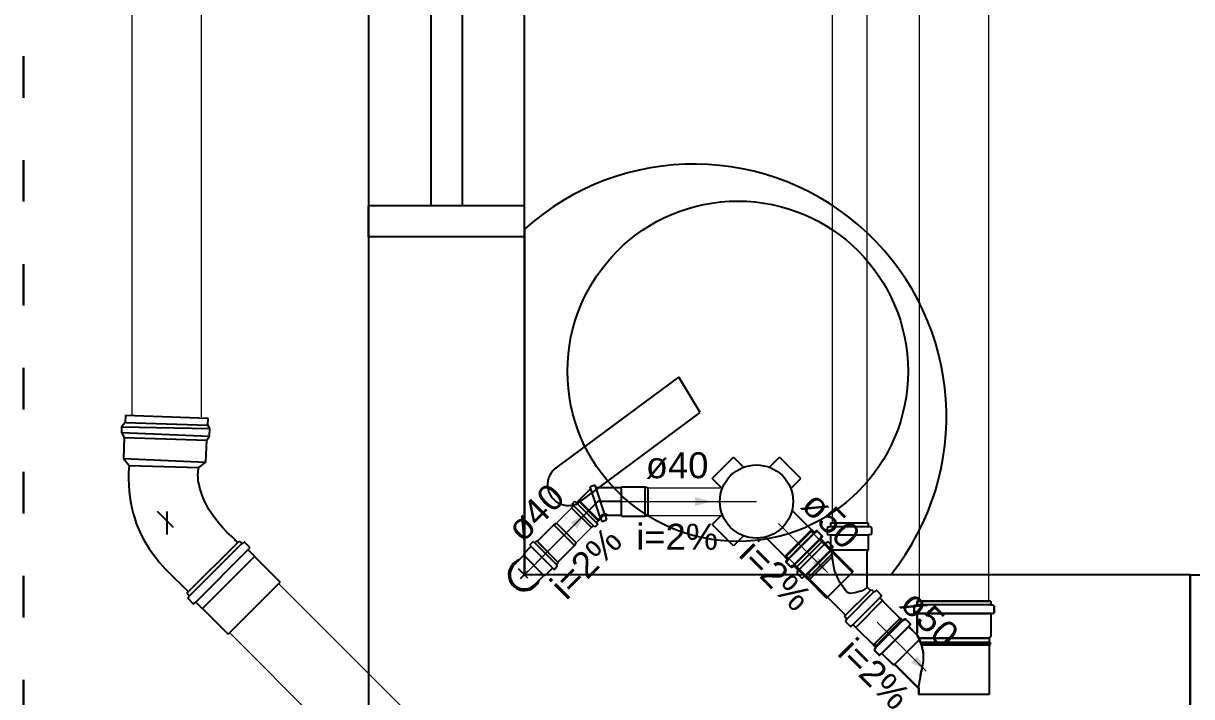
# Model space of a CAD drawing. Header units: millimetres. Extents: x -823 to -490, y -63 to 119.
# Drawn here: x -569.83 to -563.09, y 62.31 to 66.2 of the extents above; entities that cross this region are included whole.
import ezdxf

# ---------------------------------------------------------------- set-up
doc = ezdxf.new("R2010")
doc.units = ezdxf.units.MM
doc.header["$LTSCALE"] = 0.2
doc.header["$MEASUREMENT"] = 0
doc.linetypes.add('ACAD_ISO03W100', pattern=[3, 1.2, -1.8])
for name, color, linetype, lineweight in [('CV-Condutos', 1, 'Continuous', 5), ('DI-Detalhes', 1, 'Continuous', 30), ('Nível 1', 7, 'Continuous', 5), ('TQ-Condutos', 5, 'Continuous', 5), ('TQ-Sentido conduto', 9, 'Continuous', 5), ('TQ-Textos conduto', 7, 'Continuous', 5)]:
    doc.layers.add(name, color=color, linetype=linetype, lineweight=lineweight)
doc.layers.add('Simbolos', color=5, linetype='Continuous')
doc.layers.add('Simbolos_int', color=2, linetype='Continuous')
doc.styles.add('Arial', font='arial.ttf')

msp = doc.modelspace()

# ---------------------------------------------------------------- hatches: boundary and pattern name
at = {"layer": 'TQ-Sentido conduto', "linetype": 'Continuous'}
for points in [[(-565.8616, 63.4376), (-565.9582, 63.4635), (-565.9582, 63.4118)], [(-566.5896, 63.3677), (-566.6762, 63.3177), (-566.6396, 63.2811)], [(-565.1941, 63.0282), (-565.2441, 63.1148), (-565.2807, 63.0782)], [(-564.6249, 62.459), (-564.6749, 62.5456), (-564.7115, 62.509)]]:
    msp.add_hatch(color=256, dxfattribs=at).paths.add_polyline_path(points)

# ---------------------------------------------------------------- linework, layer by layer
at = {"linetype": 'Continuous'}
for p, q in [((-567.4825, 70.7849), (-567.4825, 65.1449)), ((-567.3025, 70.7849), (-567.3025, 65.1449)), ((-567.8424, 68.0549), (-567.8424, 62.1149)), ((-566.9424, 63.0149), (-566.9424, 68.0549)), ((-566.9425, 65.1449), (-567.8425, 65.1449)), ((-567.8425, 64.9649), (-567.8425, 65.1449)), ((-566.9425, 64.9649), (-566.9425, 65.1449)), ((-566.9423, 65.0091), (-566.9424, 63.0149)), ((-566.9425, 64.9649), (-567.8425, 64.9649)), ((-566.7697, 63.6239), (-566.0527, 64.1563)), ((-565.9283, 63.9511), (-566.0527, 64.1563)), ((-566.6453, 63.4186), (-565.9283, 63.9511)), ((-564.8297, 63.0149), (-566.9424, 63.0149)), ((-563.1024, 63.0149), (-566.9424, 63.0149)), ((-564.8297, 63.0149), (-566.9424, 63.0149)), ((-563.1024, 63.0149), (-564.8297, 63.0149)), ((-563.1024, 63.0149), (-563.1024, 62.1149)), ((-563.1024, 62.1149), (-563.1024, 63.0149))]:
    msp.add_line(p, q, dxfattribs=at)
msp.add_lwpolyline([(-563.1024, 62.115), (-563.1023, 63.015), (-562.9223, 63.015), (-562.9224, 62.115)], close=True, dxfattribs=at)
msp.add_circle((-565.7118, 64.1896), 0.9821, dxfattribs=at)
for centre, radius, start, end in [((-565.9652, 63.9282), 1.4572, 321.19061, 132.11352), ((-566.6895, 63.5346), 0.12, 121.2277, 311.96757)]:
    msp.add_arc(centre, radius, start, end, dxfattribs=at)
at = {"layer": 'CV-Condutos'}
for p, q in [((-565.1675, 73.4587), (-565.1675, 63.3142)), ((-564.9675, 73.4587), (-564.9675, 63.3142))]:
    msp.add_line(p, q, dxfattribs=at)
at = {"layer": 'DI-Detalhes', "color": 6, "linetype": 'ACAD_ISO03W100'}
msp.add_lwpolyline([(-569.8329, 75.637), (-546.7833, 75.637), (-546.7833, 53.7686), (-569.8329, 53.7686)], close=True, dxfattribs=at)
at = {"layer": 'Nível 1'}
for p, q in [((-566.9424, 63.0149), (-566.5197, 63.4376)), ((-566.5197, 63.4376), (-565.6036, 63.4376))]:
    msp.add_line(p, q, dxfattribs=at)
at = {"layer": 'Simbolos'}
for p, q in [((-569.2458, 63.8943), (-569.266, 63.8683)), ((-569.2445, 63.9353), (-569.2458, 63.8943)), ((-569.2445, 63.9353), (-568.767, 63.9193)), ((-568.7682, 63.8787), (-568.767, 63.9193)), ((-569.266, 63.8683), (-569.2672, 63.8359)), ((-569.2672, 63.8359), (-569.2509, 63.8081)), ((-568.7572, 63.8584), (-568.7682, 63.8787)), ((-568.7583, 63.8144), (-568.7572, 63.8584)), ((-569.2509, 63.8081), (-569.255, 63.6859)), ((-568.7803, 63.6639), (-568.7751, 63.7919)), ((-568.7751, 63.7919), (-568.7583, 63.8144)), ((-569.255, 63.6859), (-569.2232, 63.646)), ((-565.8598, 63.5706), (-565.7365, 63.6939)), ((-565.6806, 63.638), (-565.7365, 63.6939)), ((-565.5265, 63.638), (-565.4706, 63.6939)), ((-565.3473, 63.5706), (-565.4706, 63.6939)), ((-569.2232, 63.646), (-569.2255, 63.6066)), ((-568.8243, 63.6141), (-568.8231, 63.6222)), ((-568.8231, 63.6222), (-568.8214, 63.6344)), ((-568.8214, 63.6344), (-568.7803, 63.6639)), ((-569.2255, 63.6066), (-569.2261, 63.569)), ((-569.2261, 63.569), (-569.2249, 63.5319)), ((-568.8255, 63.591), (-568.8243, 63.606)), ((-568.8249, 63.5742), (-568.8255, 63.591)), ((-568.8237, 63.5557), (-568.8249, 63.5742)), ((-568.8243, 63.606), (-568.8243, 63.6141)), ((-568.8197, 63.5354), (-568.8237, 63.5557)), ((-565.804, 63.5147), (-565.8598, 63.5706)), ((-565.4032, 63.5147), (-565.3473, 63.5706)), ((-569.2249, 63.5319), (-569.2226, 63.4972)), ((-569.2226, 63.4972), (-569.2185, 63.463)), ((-568.815, 63.5146), (-568.8197, 63.5354)), ((-568.8081, 63.4914), (-568.815, 63.5146)), ((-568.8, 63.4682), (-568.8081, 63.4914)), ((-566.5593, 63.5122), (-566.6418, 63.4297)), ((-566.5341, 63.5328), (-566.5629, 63.5233)), ((-566.5055, 63.3482), (-566.5629, 63.5233)), ((-566.4766, 63.3576), (-566.5341, 63.5328)), ((-566.3821, 63.5176), (-566.5293, 63.5176)), ((-566.3821, 63.3528), (-566.3821, 63.5224)), ((-566.3821, 63.5224), (-566.2461, 63.5224)), ((-566.3821, 63.3576), (-566.3821, 63.5176)), ((-566.2461, 63.5224), (-566.2282, 63.5176)), ((-569.2185, 63.463), (-569.2133, 63.4301)), ((-569.2133, 63.4301), (-569.207, 63.3994)), ((-568.789, 63.4433), (-568.8, 63.4682)), ((-568.7768, 63.4185), (-568.789, 63.4433)), ((-568.7624, 63.3924), (-568.7768, 63.4185)), ((-566.6679, 63.4218), (-566.6509, 63.4388)), ((-566.5355, 63.2894), (-566.6679, 63.4218)), ((-566.6509, 63.4388), (-566.5185, 63.3064)), ((-566.5166, 63.3265), (-566.6308, 63.4407)), ((-566.5132, 63.3298), (-566.6274, 63.4441)), ((-569.207, 63.3994), (-569.1994, 63.3687)), ((-569.1994, 63.3687), (-569.1907, 63.3392)), ((-568.7456, 63.3664), (-568.7624, 63.3924)), ((-568.7271, 63.3397), (-568.7456, 63.3664)), ((-566.6588, 63.4128), (-566.6702, 63.4014)), ((-566.6702, 63.4014), (-566.5559, 63.2871)), ((-566.3821, 63.3576), (-566.4766, 63.3576)), ((-566.4766, 63.3576), (-566.4681, 63.3315)), ((-566.3821, 63.3528), (-566.2461, 63.3528)), ((-566.2461, 63.3528), (-566.2282, 63.3576)), ((-565.804, 63.3606), (-565.8598, 63.3047)), ((-565.3987, 63.3864), (-565.2865, 63.2742)), ((-569.1907, 63.3392), (-569.1815, 63.3114)), ((-569.1815, 63.3114), (-569.1705, 63.2842)), ((-569.1705, 63.2842), (-569.1595, 63.2581)), ((-568.7062, 63.3131), (-568.7271, 63.3397)), ((-568.683, 63.2865), (-568.7062, 63.3131)), ((-568.657, 63.2593), (-568.683, 63.2865)), ((-566.8694, 63.2078), (-566.7732, 63.304)), ((-566.7732, 63.304), (-566.7572, 63.3133)), ((-566.5445, 63.2985), (-566.5559, 63.2871)), ((-566.5185, 63.3064), (-566.5355, 63.2894)), ((-566.5132, 63.3298), (-566.5276, 63.3155)), ((-566.5055, 63.3482), (-566.4969, 63.322)), ((-566.4969, 63.322), (-566.4681, 63.3315)), ((-565.7365, 63.1814), (-565.8598, 63.3047)), ((-565.1953, 63.2859), (-565.1953, 63.2508)), ((-565.1923, 63.2897), (-565.1805, 63.2929)), ((-565.1775, 63.3142), (-564.9587, 63.3142)), ((-565.1775, 63.3142), (-565.1775, 63.2968)), ((-564.9587, 63.3142), (-564.9587, 63.2968)), ((-564.9439, 63.2897), (-564.9557, 63.2929)), ((-564.9409, 63.2859), (-564.9409, 63.2508)), ((-569.1595, 63.2581), (-569.1473, 63.2332)), ((-569.1473, 63.2332), (-569.134, 63.2095)), ((-568.6287, 63.2332), (-568.657, 63.2593)), ((-568.5962, 63.2008), (-568.6287, 63.2332)), ((-568.6003, 63.2049), (-568.6142, 63.2187)), ((-565.6806, 63.2372), (-565.7365, 63.1814)), ((-565.5523, 63.2328), (-565.4401, 63.1206)), ((-565.4368, 63.1161), (-565.2821, 63.2709)), ((-565.2851, 63.2739), (-565.2865, 63.2742)), ((-565.2724, 63.2612), (-565.2851, 63.2739)), ((-565.2821, 63.2709), (-565.2698, 63.2586)), ((-565.2589, 63.2677), (-565.267, 63.2609)), ((-565.2543, 63.2641), (-565.265, 63.2579)), ((-565.2287, 63.2427), (-565.2535, 63.2675)), ((-565.2495, 63.2634), (-565.2247, 63.2386)), ((-565.2281, 63.2379), (-565.2343, 63.2272)), ((-565.2213, 63.2101), (-565.2336, 63.2224)), ((-565.2244, 63.2332), (-565.2312, 63.2252)), ((-565.231, 63.2198), (-565.2178, 63.2065)), ((-565.1917, 63.2468), (-565.1812, 63.2459)), ((-565.1775, 63.2419), (-565.1775, 63.1748)), ((-564.9587, 63.2419), (-564.9587, 63.156)), ((-564.9446, 63.2468), (-564.9551, 63.2459)), ((-569.134, 63.2095), (-569.1207, 63.1869)), ((-569.1207, 63.1869), (-569.1068, 63.1649)), ((-569.1068, 63.1649), (-569.0773, 63.1238)), ((-568.889, 62.908), (-568.5878, 63.2092)), ((-568.5878, 63.2092), (-568.5753, 63.1967)), ((-568.56, 63.2021), (-568.5704, 63.196)), ((-568.5551, 63.2014), (-568.5284, 63.1747)), ((-568.5281, 63.1693), (-568.5348, 63.1613)), ((-568.5346, 63.156), (-568.5004, 63.1218)), ((-566.9066, 63.1754), (-566.9467, 63.1353)), ((-566.9094, 63.1844), (-566.9064, 63.1808)), ((-566.8957, 63.2033), (-566.9092, 63.1898)), ((-566.8908, 63.204), (-566.8854, 63.2008)), ((-566.8718, 63.2102), (-566.8806, 63.2015)), ((-566.8718, 63.2102), (-566.7471, 63.0855)), ((-566.7495, 63.0879), (-566.8694, 63.2078)), ((-566.7495, 63.0879), (-566.6533, 63.1841)), ((-566.6533, 63.1841), (-566.644, 63.2001)), ((-565.376, 63.0554), (-565.2213, 63.2101)), ((-565.376, 63.0554), (-565.2213, 63.2101)), ((-565.2213, 63.2101), (-565.209, 63.1978)), ((-565.2178, 63.2065), (-565.2178, 63.2054)), ((-565.2178, 63.2054), (-565.1844, 63.172)), ((-565.1935, 63.2033), (-565.2042, 63.1971)), ((-565.1887, 63.2026), (-565.1639, 63.1779)), ((-565.1637, 63.1725), (-565.1705, 63.1644)), ((-565.1702, 63.159), (-565.157, 63.1457)), ((-564.9587, 63.156), (-564.9667, 63.148)), ((-564.9667, 63.148), (-564.9667, 62.9467)), ((-569.0773, 63.1238), (-569.0477, 63.0862)), ((-569.0477, 63.0862), (-569.0165, 63.0514)), ((-568.5004, 63.1218), (-568.5004, 63.1204)), ((-568.5004, 63.1204), (-568.3523, 62.9723)), ((-567.0006, 63.0732), (-566.973, 63.1008)), ((-566.973, 63.1008), (-566.9467, 63.1271)), ((-566.9467, 63.1353), (-566.9467, 63.1271)), ((-566.7471, 63.0855), (-566.7558, 63.0767)), ((-565.4399, 63.1192), (-565.4401, 63.1206)), ((-565.4271, 63.1065), (-565.4399, 63.1192)), ((-565.4368, 63.1161), (-565.4245, 63.1038)), ((-565.4337, 63.093), (-565.4269, 63.1011)), ((-565.4086, 63.0628), (-565.4334, 63.0876)), ((-565.43, 63.0884), (-565.4239, 63.099)), ((-565.4294, 63.0835), (-565.4046, 63.0588)), ((-565.157, 63.1457), (-565.157, 63.1446)), ((-565.157, 63.1446), (-565.0465, 63.0342)), ((-569.0165, 63.0514), (-568.9864, 63.0202)), ((-568.9864, 63.0202), (-568.9563, 62.9912)), ((-566.7819, 63.0507), (-566.822, 63.0106)), ((-566.7729, 63.0479), (-566.7765, 63.0509)), ((-566.754, 63.0616), (-566.7675, 63.0481)), ((-566.7533, 63.0665), (-566.7565, 63.0719)), ((-565.4038, 63.0622), (-565.3932, 63.0683)), ((-565.3992, 63.0585), (-565.3911, 63.0653)), ((-565.376, 63.0554), (-565.3883, 63.0677)), ((-565.3857, 63.0651), (-565.3725, 63.0518)), ((-565.376, 63.0554), (-565.3637, 63.0431)), ((-565.3725, 63.0518), (-565.3713, 63.0518)), ((-565.3713, 63.0518), (-565.3238, 63.0043)), ((-565.3692, 63.0276), (-565.3631, 63.0382)), ((-565.3686, 63.0228), (-565.3438, 62.998)), ((-568.9563, 62.9912), (-568.9279, 62.9652)), ((-568.9279, 62.9652), (-568.8806, 62.9164)), ((-566.8841, 62.9567), (-566.8565, 62.9844)), ((-566.8565, 62.9843), (-566.8302, 63.0106)), ((-566.822, 63.0106), (-566.8302, 63.0106)), ((-565.3384, 62.9977), (-565.3303, 63.0045)), ((-565.3249, 63.0043), (-565.3117, 62.991)), ((-565.3238, 63.0043), (-565.3136, 63.0043)), ((-565.3136, 63.0043), (-565.3063, 62.997)), ((-565.3117, 62.991), (-565.3105, 62.991)), ((-565.3105, 62.991), (-565.2001, 62.8806)), ((-565.3063, 62.997), (-565.3102, 62.9923)), ((-565.3102, 62.9923), (-565.3019, 62.984)), ((-565.2972, 62.9879), (-565.3019, 62.984)), ((-565.2972, 62.9879), (-565.0903, 62.781)), ((-568.889, 62.908), (-568.8765, 62.8954)), ((-568.8819, 62.8801), (-568.8758, 62.8906)), ((-565.096, 62.7753), (-564.9413, 62.93)), ((-565.0903, 62.781), (-564.9469, 62.9244)), ((-564.965, 62.9424), (-564.9469, 62.9244)), ((-564.9413, 62.93), (-564.929, 62.9177)), ((-564.9135, 62.9232), (-564.9241, 62.9171)), ((-564.9086, 62.9226), (-564.8839, 62.8978)), ((-564.8836, 62.8924), (-564.8904, 62.8843)), ((-564.8901, 62.8789), (-564.8769, 62.8657)), ((-568.8812, 62.8753), (-568.8545, 62.8486)), ((-568.8491, 62.8483), (-568.8412, 62.855)), ((-568.8358, 62.8547), (-568.8016, 62.8206)), ((-568.8016, 62.8206), (-568.8002, 62.8206)), ((-568.8002, 62.8206), (-568.6522, 62.6725)), ((-564.8769, 62.8657), (-564.8769, 62.8646)), ((-564.8769, 62.8646), (-564.7665, 62.7541)), ((-564.6958, 62.8327), (-564.6958, 62.7948)), ((-564.6948, 62.8337), (-564.6948, 62.7958)), ((-564.6929, 62.8365), (-564.6812, 62.8397)), ((-564.6919, 62.8375), (-564.6802, 62.8407)), ((-564.2522, 62.8613), (-564.6782, 62.8613)), ((-564.6782, 62.8613), (-564.6782, 62.8435)), ((-564.2512, 62.8623), (-564.6772, 62.8623)), ((-564.6772, 62.8623), (-564.6772, 62.8445)), ((-564.2522, 62.8613), (-564.2522, 62.8435)), ((-564.2512, 62.8623), (-564.2512, 62.8445)), ((-564.2376, 62.8365), (-564.2493, 62.8397)), ((-564.2366, 62.8375), (-564.2483, 62.8407)), ((-564.2346, 62.8327), (-564.2346, 62.7948)), ((-564.2336, 62.8337), (-564.2336, 62.7958)), ((-565.096, 62.7753), (-565.0837, 62.763)), ((-565.0892, 62.7475), (-565.083, 62.7582)), ((-565.0885, 62.7427), (-565.0638, 62.7179)), ((-564.7754, 62.7641), (-564.9301, 62.6094)), ((-564.7744, 62.7651), (-564.9291, 62.6104)), ((-564.7754, 62.7641), (-564.7631, 62.7518)), ((-564.7744, 62.7651), (-564.7621, 62.7528)), ((-564.7476, 62.7573), (-564.7582, 62.7512)), ((-564.7466, 62.7583), (-564.7572, 62.7522)), ((-564.7428, 62.7567), (-564.718, 62.7319)), ((-564.7418, 62.7577), (-564.717, 62.7329)), ((-564.6922, 62.7909), (-564.6819, 62.7899)), ((-564.6912, 62.7919), (-564.6809, 62.7909)), ((-564.6782, 62.786), (-564.6782, 62.6767)), ((-564.6772, 62.787), (-564.6772, 62.6777)), ((-564.2522, 62.786), (-564.2522, 62.6587)), ((-564.2512, 62.787), (-564.2512, 62.6597)), ((-564.2383, 62.7909), (-564.2486, 62.7899)), ((-564.2373, 62.7919), (-564.2476, 62.7909)), ((-565.0584, 62.7177), (-565.0503, 62.7245)), ((-565.0449, 62.7242), (-565.0316, 62.711)), ((-565.0316, 62.711), (-565.0305, 62.711)), ((-565.0305, 62.711), (-564.92, 62.6005)), ((-564.7178, 62.7265), (-564.7245, 62.7185)), ((-564.7243, 62.7131), (-564.6851, 62.6738)), ((-564.7168, 62.7275), (-564.7235, 62.7195)), ((-564.7233, 62.7141), (-564.6841, 62.6748)), ((-564.9301, 62.6094), (-564.9178, 62.5971)), ((-564.9291, 62.6104), (-564.9168, 62.5981)), ((-564.2522, 62.6587), (-564.262, 62.6489)), ((-564.262, 62.6489), (-564.262, 62.6241)), ((-564.262, 62.6241), (-564.256, 62.6235)), ((-564.262, 62.6113), (-564.256, 62.6118)), ((-564.262, 62.6113), (-564.262, 62.3233)), ((-564.2512, 62.6597), (-564.261, 62.6499)), ((-564.261, 62.6499), (-564.261, 62.6251)), ((-564.261, 62.6251), (-564.255, 62.6245)), ((-564.261, 62.6123), (-564.255, 62.6128)), ((-564.261, 62.6123), (-564.261, 62.3243)), ((-564.256, 62.6235), (-564.256, 62.6118)), ((-564.255, 62.6245), (-564.255, 62.6128)), ((-564.9233, 62.5817), (-564.9172, 62.5923)), ((-564.9226, 62.5768), (-564.8979, 62.552)), ((-564.9223, 62.5827), (-564.9162, 62.5933)), ((-564.9216, 62.5778), (-564.8969, 62.553)), ((-564.8925, 62.5518), (-564.8844, 62.5586)), ((-564.8915, 62.5528), (-564.8834, 62.5596)), ((-564.879, 62.5583), (-564.8182, 62.4976)), ((-564.878, 62.5593), (-564.8172, 62.4986)), ((-564.8182, 62.4976), (-564.8069, 62.4976)), ((-564.8172, 62.4986), (-564.8059, 62.4986)), ((-564.8069, 62.4976), (-564.6684, 62.3591)), ((-564.8059, 62.4986), (-564.6674, 62.3601)), ((-564.6684, 62.3591), (-564.6684, 62.3233)), ((-564.6674, 62.3601), (-564.6674, 62.3243)), ((-564.262, 62.3233), (-564.6684, 62.3233)), ((-564.261, 62.3243), (-564.6674, 62.3243))]:
    msp.add_line(p, q, dxfattribs=at)
for points in [[(-565.6806, 63.638), (-565.6801, 63.6375), (-565.6795, 63.6371), (-565.6788, 63.6368), (-565.6781, 63.6365), (-565.6774, 63.6363), (-565.6766, 63.6363), (-565.6759, 63.6363), (-565.6751, 63.6364), (-565.6744, 63.6366)], [(-565.5327, 63.6366), (-565.532, 63.6364), (-565.5313, 63.6363), (-565.5305, 63.6363), (-565.5298, 63.6363), (-565.5291, 63.6365), (-565.5283, 63.6368), (-565.5277, 63.6371), (-565.5271, 63.6375), (-565.5265, 63.638)], [(-565.8026, 63.5085), (-565.8023, 63.5092), (-565.8022, 63.5099), (-565.8022, 63.5107), (-565.8023, 63.5114), (-565.8024, 63.5121), (-565.8027, 63.5129), (-565.803, 63.5135), (-565.8035, 63.5141), (-565.804, 63.5147)], [(-565.4032, 63.5147), (-565.4037, 63.5141), (-565.4041, 63.5135), (-565.4044, 63.5129), (-565.4047, 63.5121), (-565.4049, 63.5114), (-565.4049, 63.5107), (-565.4049, 63.5099), (-565.4048, 63.5092), (-565.4046, 63.5085)], [(-565.804, 63.3606), (-565.8035, 63.3611), (-565.803, 63.3617), (-565.8027, 63.3624), (-565.8024, 63.3631), (-565.8023, 63.3639), (-565.8022, 63.3646), (-565.8022, 63.3654), (-565.8023, 63.3661), (-565.8026, 63.3668)], [(-565.1924, 63.2897), (-565.1929, 63.2896), (-565.1934, 63.2893), (-565.1939, 63.2889), (-565.1943, 63.2885), (-565.1947, 63.2881), (-565.1949, 63.2876), (-565.1951, 63.287), (-565.1953, 63.2865), (-565.1953, 63.2859)], [(-565.1805, 63.2929), (-565.1799, 63.2931), (-565.1794, 63.2934), (-565.1789, 63.2937), (-565.1785, 63.2941), (-565.1782, 63.2946), (-565.1779, 63.2951), (-565.1777, 63.2956), (-565.1775, 63.2962), (-565.1775, 63.2968)], [(-564.9587, 63.2968), (-564.9587, 63.2962), (-564.9586, 63.2956), (-564.9583, 63.2951), (-564.9581, 63.2946), (-564.9577, 63.2941), (-564.9573, 63.2937), (-564.9568, 63.2934), (-564.9563, 63.2931), (-564.9558, 63.2929)], [(-564.9409, 63.2859), (-564.9409, 63.2865), (-564.9411, 63.287), (-564.9413, 63.2876), (-564.9416, 63.2881), (-564.9419, 63.2885), (-564.9423, 63.2889), (-564.9428, 63.2893), (-564.9433, 63.2896), (-564.9439, 63.2897)], [(-565.6744, 63.2387), (-565.6751, 63.2389), (-565.6759, 63.239), (-565.6766, 63.239), (-565.6774, 63.2389), (-565.6781, 63.2388), (-565.6788, 63.2385), (-565.6795, 63.2382), (-565.6801, 63.2377), (-565.6806, 63.2372)], [(-565.2724, 63.2612), (-565.2719, 63.2608), (-565.2713, 63.2604), (-565.2707, 63.2602), (-565.2701, 63.2601), (-565.2694, 63.26), (-565.2688, 63.2601), (-565.2681, 63.2603), (-565.2676, 63.2606), (-565.267, 63.261)], [(-565.2698, 63.2586), (-565.2693, 63.2582), (-565.2688, 63.2579), (-565.2683, 63.2576), (-565.2678, 63.2575), (-565.2672, 63.2574), (-565.2666, 63.2574), (-565.266, 63.2575), (-565.2655, 63.2577), (-565.2649, 63.2579)], [(-565.2535, 63.2675), (-565.254, 63.2679), (-565.2546, 63.2682), (-565.2552, 63.2685), (-565.2558, 63.2686), (-565.2565, 63.2686), (-565.2572, 63.2686), (-565.2578, 63.2684), (-565.2584, 63.2681), (-565.2589, 63.2677)], [(-565.2495, 63.2634), (-565.2499, 63.2638), (-565.2504, 63.2641), (-565.2509, 63.2644), (-565.2515, 63.2645), (-565.2521, 63.2646), (-565.2526, 63.2646), (-565.2532, 63.2645), (-565.2538, 63.2643), (-565.2543, 63.2641)], [(-565.2342, 63.2272), (-565.2345, 63.2267), (-565.2347, 63.2261), (-565.2348, 63.2256), (-565.2348, 63.225), (-565.2347, 63.2244), (-565.2345, 63.2239), (-565.2343, 63.2233), (-565.234, 63.2228), (-565.2336, 63.2224)], [(-565.2312, 63.2252), (-565.2316, 63.2246), (-565.2319, 63.224), (-565.2321, 63.2234), (-565.2322, 63.2228), (-565.2321, 63.2221), (-565.232, 63.2215), (-565.2318, 63.2208), (-565.2314, 63.2203), (-565.231, 63.2198)], [(-565.2281, 63.2379), (-565.2279, 63.2384), (-565.2277, 63.2389), (-565.2276, 63.2395), (-565.2276, 63.2401), (-565.2277, 63.2407), (-565.2278, 63.2412), (-565.2281, 63.2418), (-565.2284, 63.2423), (-565.2287, 63.2427)], [(-565.2245, 63.2332), (-565.2241, 63.2338), (-565.2238, 63.2344), (-565.2236, 63.235), (-565.2235, 63.2357), (-565.2236, 63.2363), (-565.2237, 63.237), (-565.2239, 63.2376), (-565.2243, 63.2381), (-565.2247, 63.2386)], [(-565.1953, 63.2508), (-565.1953, 63.2501), (-565.1951, 63.2495), (-565.1948, 63.2489), (-565.1945, 63.2484), (-565.194, 63.2479), (-565.1935, 63.2475), (-565.1929, 63.2471), (-565.1923, 63.2469), (-565.1917, 63.2468)], [(-565.1775, 63.2419), (-565.1776, 63.2426), (-565.1777, 63.2432), (-565.178, 63.2438), (-565.1784, 63.2444), (-565.1788, 63.2449), (-565.1793, 63.2453), (-565.1799, 63.2456), (-565.1805, 63.2458), (-565.1812, 63.2459)], [(-564.9551, 63.2459), (-564.9557, 63.2458), (-564.9563, 63.2456), (-564.9569, 63.2452), (-564.9574, 63.2448), (-564.9579, 63.2443), (-564.9582, 63.2438), (-564.9585, 63.2432), (-564.9587, 63.2426), (-564.9587, 63.2419)], [(-564.9446, 63.2468), (-564.9439, 63.2469), (-564.9433, 63.2471), (-564.9427, 63.2475), (-564.9422, 63.2479), (-564.9417, 63.2484), (-564.9414, 63.2489), (-564.9411, 63.2495), (-564.941, 63.2501), (-564.9409, 63.2508)], [(-568.5753, 63.1967), (-568.5748, 63.1963), (-568.5743, 63.196), (-568.5738, 63.1957), (-568.5732, 63.1956), (-568.5727, 63.1955), (-568.5721, 63.1955), (-568.5715, 63.1956), (-568.571, 63.1958), (-568.5704, 63.196)], [(-568.5551, 63.2014), (-568.5556, 63.2018), (-568.556, 63.2021), (-568.5566, 63.2023), (-568.5571, 63.2025), (-568.5577, 63.2026), (-568.5583, 63.2026), (-568.5589, 63.2025), (-568.5594, 63.2023), (-568.5599, 63.202)], [(-568.5348, 63.1614), (-568.5352, 63.1608), (-568.5355, 63.1602), (-568.5356, 63.1596), (-568.5357, 63.1589), (-568.5357, 63.1583), (-568.5356, 63.1576), (-568.5353, 63.157), (-568.535, 63.1565), (-568.5346, 63.156)], [(-568.5282, 63.1693), (-568.5278, 63.1698), (-568.5275, 63.1704), (-568.5273, 63.171), (-568.5272, 63.1717), (-568.5273, 63.1724), (-568.5274, 63.173), (-568.5276, 63.1736), (-568.528, 63.1742), (-568.5284, 63.1747)], [(-566.9092, 63.1898), (-566.9096, 63.1893), (-566.9099, 63.1888), (-566.9102, 63.1881), (-566.9103, 63.1875), (-566.9103, 63.1868), (-566.9103, 63.1862), (-566.9101, 63.1856), (-566.9098, 63.185), (-566.9094, 63.1844)], [(-566.9066, 63.1754), (-566.9062, 63.1759), (-566.9058, 63.1765), (-566.9056, 63.1771), (-566.9055, 63.1777), (-566.9054, 63.1784), (-566.9055, 63.1791), (-566.9057, 63.1797), (-566.906, 63.1803), (-566.9064, 63.1808)], [(-566.8908, 63.204), (-566.8914, 63.2042), (-566.8919, 63.2044), (-566.8925, 63.2045), (-566.8931, 63.2045), (-566.8936, 63.2044), (-566.8942, 63.2043), (-566.8947, 63.204), (-566.8952, 63.2037), (-566.8957, 63.2033)], [(-566.8854, 63.2008), (-566.8849, 63.2006), (-566.8843, 63.2004), (-566.8837, 63.2003), (-566.8832, 63.2003), (-566.8826, 63.2004), (-566.882, 63.2005), (-566.8815, 63.2008), (-566.881, 63.2011), (-566.8806, 63.2015)], [(-565.209, 63.1978), (-565.2086, 63.1974), (-565.2081, 63.1971), (-565.2075, 63.1969), (-565.207, 63.1967), (-565.2064, 63.1966), (-565.2058, 63.1966), (-565.2053, 63.1967), (-565.2047, 63.1969), (-565.2042, 63.1971)], [(-565.1887, 63.2026), (-565.1891, 63.203), (-565.1896, 63.2033), (-565.1902, 63.2036), (-565.1907, 63.2037), (-565.1913, 63.2038), (-565.1919, 63.2038), (-565.1924, 63.2037), (-565.193, 63.2035), (-565.1935, 63.2033)], [(-565.1844, 63.172), (-565.184, 63.1717), (-565.1835, 63.1714), (-565.1831, 63.1711), (-565.1826, 63.171), (-565.1821, 63.1709), (-565.1815, 63.1708), (-565.181, 63.1709), (-565.1805, 63.171), (-565.18, 63.1711), (-565.1795, 63.1714), (-565.1791, 63.1717), (-565.1787, 63.172), (-565.1784, 63.1724), (-565.1781, 63.1728), (-565.1778, 63.1733), (-565.1777, 63.1738), (-565.1776, 63.1743), (-565.1775, 63.1748)], [(-565.1704, 63.1644), (-565.1708, 63.1638), (-565.1711, 63.1632), (-565.1713, 63.1626), (-565.1714, 63.162), (-565.1713, 63.1613), (-565.1712, 63.1607), (-565.171, 63.16), (-565.1706, 63.1595), (-565.1702, 63.159)], [(-565.1637, 63.1725), (-565.1633, 63.173), (-565.163, 63.1736), (-565.1628, 63.1742), (-565.1628, 63.1749), (-565.1628, 63.1755), (-565.1629, 63.1762), (-565.1632, 63.1768), (-565.1635, 63.1774), (-565.1639, 63.1779)], [(-565.4336, 63.093), (-565.434, 63.0925), (-565.4343, 63.0919), (-565.4345, 63.0912), (-565.4346, 63.0906), (-565.4346, 63.0899), (-565.4344, 63.0893), (-565.4342, 63.0887), (-565.4338, 63.0881), (-565.4334, 63.0876)], [(-565.43, 63.0884), (-565.4302, 63.0878), (-565.4304, 63.0873), (-565.4305, 63.0867), (-565.4305, 63.0861), (-565.4304, 63.0856), (-565.4303, 63.085), (-565.43, 63.0845), (-565.4297, 63.084), (-565.4294, 63.0835)], [(-565.4269, 63.1011), (-565.4265, 63.1016), (-565.4262, 63.1022), (-565.426, 63.1028), (-565.426, 63.1035), (-565.426, 63.1042), (-565.4261, 63.1048), (-565.4264, 63.1054), (-565.4267, 63.106), (-565.4271, 63.1065)], [(-565.4239, 63.099), (-565.4236, 63.0995), (-565.4234, 63.1001), (-565.4233, 63.1007), (-565.4233, 63.1012), (-565.4234, 63.1018), (-565.4236, 63.1024), (-565.4238, 63.1029), (-565.4241, 63.1034), (-565.4245, 63.1038)], [(-567.0006, 63.0732), (-567.0098, 63.0622), (-567.017, 63.0497), (-567.0219, 63.0363), (-567.0244, 63.0221), (-567.0244, 63.0078), (-567.0219, 62.9936), (-567.017, 62.9801), (-567.0098, 62.9677), (-567.0006, 62.9567), (-566.9896, 62.9475), (-566.9772, 62.9403), (-566.9637, 62.9354), (-566.9495, 62.9329), (-566.9352, 62.9329), (-566.921, 62.9354), (-566.9076, 62.9403), (-566.8951, 62.9475), (-566.8841, 62.9567)], [(-566.7765, 63.0509), (-566.777, 63.0513), (-566.7776, 63.0516), (-566.7782, 63.0518), (-566.7789, 63.0519), (-566.7795, 63.0518), (-566.7802, 63.0517), (-566.7808, 63.0515), (-566.7814, 63.0511), (-566.7819, 63.0507)], [(-566.7729, 63.0479), (-566.7723, 63.0475), (-566.7717, 63.0472), (-566.7711, 63.047), (-566.7705, 63.0469), (-566.7698, 63.047), (-566.7692, 63.0471), (-566.7685, 63.0474), (-566.768, 63.0477), (-566.7675, 63.0481)], [(-566.7558, 63.0767), (-566.7562, 63.0763), (-566.7565, 63.0758), (-566.7568, 63.0753), (-566.7569, 63.0747), (-566.757, 63.0741), (-566.757, 63.0736), (-566.7569, 63.073), (-566.7567, 63.0724), (-566.7565, 63.0719)], [(-566.754, 63.0616), (-566.7536, 63.0621), (-566.7533, 63.0626), (-566.753, 63.0631), (-566.7529, 63.0637), (-566.7528, 63.0642), (-566.7528, 63.0648), (-566.7529, 63.0654), (-566.7531, 63.0659), (-566.7533, 63.0665)], [(-565.4086, 63.0628), (-565.4082, 63.0624), (-565.4077, 63.0621), (-565.4072, 63.0619), (-565.4066, 63.0617), (-565.406, 63.0616), (-565.4055, 63.0617), (-565.4049, 63.0617), (-565.4043, 63.0619), (-565.4038, 63.0622)], [(-565.4046, 63.0588), (-565.4041, 63.0583), (-565.4035, 63.058), (-565.4029, 63.0578), (-565.4023, 63.0576), (-565.4016, 63.0576), (-565.4009, 63.0577), (-565.4003, 63.0579), (-565.3997, 63.0581), (-565.3992, 63.0585)], [(-565.3883, 63.0677), (-565.3888, 63.0681), (-565.3893, 63.0684), (-565.3898, 63.0686), (-565.3903, 63.0688), (-565.3909, 63.0688), (-565.3915, 63.0688), (-565.3921, 63.0687), (-565.3926, 63.0686), (-565.3932, 63.0683)], [(-565.3857, 63.0651), (-565.3862, 63.0655), (-565.3868, 63.0658), (-565.3874, 63.0661), (-565.388, 63.0662), (-565.3887, 63.0662), (-565.3894, 63.0662), (-565.39, 63.066), (-565.3906, 63.0657), (-565.3911, 63.0653)], [(-565.3692, 63.0276), (-565.3695, 63.0271), (-565.3696, 63.0265), (-565.3697, 63.0259), (-565.3697, 63.0254), (-565.3697, 63.0248), (-565.3695, 63.0242), (-565.3693, 63.0237), (-565.369, 63.0232), (-565.3686, 63.0228)], [(-565.3631, 63.0382), (-565.3628, 63.0388), (-565.3627, 63.0393), (-565.3626, 63.0399), (-565.3626, 63.0405), (-565.3626, 63.041), (-565.3628, 63.0416), (-565.363, 63.0421), (-565.3633, 63.0426), (-565.3637, 63.0431)], [(-565.3438, 62.998), (-565.3433, 62.9976), (-565.3427, 62.9972), (-565.3421, 62.997), (-565.3415, 62.9968), (-565.3408, 62.9968), (-565.3402, 62.9969), (-565.3395, 62.9971), (-565.3389, 62.9974), (-565.3384, 62.9977)], [(-565.3249, 63.0043), (-565.3254, 63.0047), (-565.326, 63.005), (-565.3266, 63.0053), (-565.3272, 63.0054), (-565.3279, 63.0054), (-565.3286, 63.0054), (-565.3292, 63.0052), (-565.3298, 63.0049), (-565.3303, 63.0045)], [(-564.9667, 62.9467), (-564.9667, 62.9461), (-564.9666, 62.9456), (-564.9665, 62.9451), (-564.9664, 62.9446), (-564.9662, 62.9441), (-564.9659, 62.9437), (-564.9656, 62.9432), (-564.9653, 62.9428), (-564.965, 62.9424)], [(-568.8819, 62.8801), (-568.8821, 62.8796), (-568.8823, 62.879), (-568.8824, 62.8785), (-568.8824, 62.8779), (-568.8823, 62.8773), (-568.8822, 62.8768), (-568.8819, 62.8762), (-568.8816, 62.8757), (-568.8812, 62.8753)], [(-568.8758, 62.8906), (-568.8756, 62.8911), (-568.8754, 62.8917), (-568.8753, 62.8923), (-568.8753, 62.8928), (-568.8754, 62.8934), (-568.8756, 62.894), (-568.8758, 62.8945), (-568.8761, 62.895), (-568.8765, 62.8954)], [(-564.929, 62.9177), (-564.9285, 62.9174), (-564.928, 62.917), (-564.9275, 62.9168), (-564.9269, 62.9166), (-564.9264, 62.9166), (-564.9258, 62.9166), (-564.9252, 62.9167), (-564.9246, 62.9168), (-564.9241, 62.9171)], [(-564.9086, 62.9226), (-564.9091, 62.923), (-564.9096, 62.9233), (-564.9101, 62.9235), (-564.9107, 62.9237), (-564.9112, 62.9238), (-564.9118, 62.9238), (-564.9124, 62.9237), (-564.9129, 62.9235), (-564.9135, 62.9232)], [(-564.8904, 62.8843), (-564.8908, 62.8838), (-564.891, 62.8832), (-564.8912, 62.8826), (-564.8913, 62.8819), (-564.8913, 62.8813), (-564.8911, 62.8806), (-564.8909, 62.88), (-564.8906, 62.8794), (-564.8901, 62.8789)], [(-564.8836, 62.8924), (-564.8833, 62.893), (-564.883, 62.8935), (-564.8828, 62.8942), (-564.8827, 62.8948), (-564.8827, 62.8955), (-564.8829, 62.8961), (-564.8831, 62.8968), (-564.8834, 62.8973), (-564.8839, 62.8978)], [(-568.8545, 62.8486), (-568.854, 62.8481), (-568.8534, 62.8478), (-568.8528, 62.8476), (-568.8522, 62.8474), (-568.8515, 62.8474), (-568.8509, 62.8475), (-568.8502, 62.8477), (-568.8496, 62.8479), (-568.8491, 62.8483)], [(-568.8358, 62.8547), (-568.8363, 62.8552), (-568.8369, 62.8555), (-568.8375, 62.8557), (-568.8381, 62.8559), (-568.8388, 62.8559), (-568.8394, 62.8558), (-568.8401, 62.8556), (-568.8406, 62.8553), (-568.8412, 62.855)], [(-564.6929, 62.8365), (-564.6934, 62.8363), (-564.6939, 62.8361), (-564.6944, 62.8357), (-564.6948, 62.8353), (-564.6952, 62.8349), (-564.6955, 62.8344), (-564.6957, 62.8338), (-564.6958, 62.8332), (-564.6958, 62.8327)], [(-564.6919, 62.8375), (-564.6924, 62.8373), (-564.6929, 62.8371), (-564.6934, 62.8367), (-564.6938, 62.8363), (-564.6942, 62.8359), (-564.6945, 62.8354), (-564.6947, 62.8348), (-564.6948, 62.8342), (-564.6948, 62.8337)], [(-564.6812, 62.8396), (-564.6807, 62.8398), (-564.6801, 62.8401), (-564.6797, 62.8404), (-564.6793, 62.8408), (-564.6789, 62.8413), (-564.6786, 62.8418), (-564.6784, 62.8424), (-564.6783, 62.8429), (-564.6782, 62.8435)], [(-564.6802, 62.8406), (-564.6797, 62.8408), (-564.6791, 62.8411), (-564.6787, 62.8414), (-564.6783, 62.8418), (-564.6779, 62.8423), (-564.6776, 62.8428), (-564.6774, 62.8434), (-564.6773, 62.8439), (-564.6772, 62.8445)], [(-564.2522, 62.8435), (-564.2522, 62.8429), (-564.2521, 62.8424), (-564.2519, 62.8418), (-564.2516, 62.8413), (-564.2512, 62.8408), (-564.2508, 62.8404), (-564.2503, 62.8401), (-564.2498, 62.8398), (-564.2493, 62.8396)], [(-564.2512, 62.8445), (-564.2512, 62.8439), (-564.2511, 62.8434), (-564.2509, 62.8428), (-564.2506, 62.8423), (-564.2502, 62.8418), (-564.2498, 62.8414), (-564.2493, 62.8411), (-564.2488, 62.8408), (-564.2483, 62.8406)], [(-564.2346, 62.8327), (-564.2347, 62.8332), (-564.2348, 62.8338), (-564.235, 62.8344), (-564.2353, 62.8349), (-564.2357, 62.8353), (-564.2361, 62.8357), (-564.2365, 62.8361), (-564.2371, 62.8363), (-564.2376, 62.8365)], [(-564.2336, 62.8337), (-564.2337, 62.8342), (-564.2338, 62.8348), (-564.234, 62.8354), (-564.2343, 62.8359), (-564.2347, 62.8363), (-564.2351, 62.8367), (-564.2355, 62.8371), (-564.2361, 62.8373), (-564.2366, 62.8375)], [(-565.0892, 62.7475), (-565.0894, 62.747), (-565.0896, 62.7465), (-565.0897, 62.7459), (-565.0897, 62.7453), (-565.0896, 62.7447), (-565.0895, 62.7442), (-565.0892, 62.7436), (-565.0889, 62.7431), (-565.0885, 62.7427)], [(-565.083, 62.7582), (-565.0828, 62.7587), (-565.0826, 62.7593), (-565.0825, 62.7598), (-565.0825, 62.7604), (-565.0826, 62.761), (-565.0827, 62.7616), (-565.083, 62.7621), (-565.0833, 62.7626), (-565.0837, 62.763)], [(-564.7631, 62.7518), (-564.7626, 62.7515), (-564.7621, 62.7511), (-564.7616, 62.7509), (-564.7611, 62.7508), (-564.7605, 62.7507), (-564.7599, 62.7507), (-564.7593, 62.7508), (-564.7588, 62.751), (-564.7582, 62.7512)], [(-564.7621, 62.7528), (-564.7616, 62.7525), (-564.7611, 62.7521), (-564.7606, 62.7519), (-564.7601, 62.7518), (-564.7595, 62.7517), (-564.7589, 62.7517), (-564.7583, 62.7518), (-564.7578, 62.752), (-564.7572, 62.7522)], [(-564.7428, 62.7567), (-564.7432, 62.7571), (-564.7437, 62.7574), (-564.7442, 62.7577), (-564.7448, 62.7578), (-564.7454, 62.7579), (-564.746, 62.7579), (-564.7465, 62.7578), (-564.7471, 62.7576), (-564.7476, 62.7574)], [(-564.7418, 62.7577), (-564.7422, 62.7581), (-564.7427, 62.7584), (-564.7432, 62.7587), (-564.7438, 62.7588), (-564.7444, 62.7589), (-564.745, 62.7589), (-564.7455, 62.7588), (-564.7461, 62.7586), (-564.7466, 62.7584)], [(-564.6958, 62.7948), (-564.6958, 62.7942), (-564.6956, 62.7935), (-564.6954, 62.7929), (-564.695, 62.7924), (-564.6946, 62.7919), (-564.694, 62.7915), (-564.6935, 62.7912), (-564.6928, 62.791), (-564.6922, 62.7908)], [(-564.6948, 62.7958), (-564.6948, 62.7952), (-564.6946, 62.7945), (-564.6944, 62.7939), (-564.694, 62.7934), (-564.6936, 62.7929), (-564.693, 62.7925), (-564.6925, 62.7922), (-564.6918, 62.792), (-564.6912, 62.7918)], [(-564.6782, 62.786), (-564.6783, 62.7866), (-564.6785, 62.7873), (-564.6787, 62.7879), (-564.6791, 62.7884), (-564.6795, 62.7889), (-564.68, 62.7893), (-564.6806, 62.7896), (-564.6812, 62.7899), (-564.6819, 62.79)], [(-564.6772, 62.787), (-564.6773, 62.7876), (-564.6775, 62.7883), (-564.6777, 62.7889), (-564.6781, 62.7894), (-564.6785, 62.7899), (-564.679, 62.7903), (-564.6796, 62.7906), (-564.6802, 62.7909), (-564.6809, 62.791)], [(-564.2486, 62.79), (-564.2492, 62.7899), (-564.2499, 62.7896), (-564.2504, 62.7893), (-564.251, 62.7889), (-564.2514, 62.7884), (-564.2518, 62.7879), (-564.252, 62.7873), (-564.2522, 62.7866), (-564.2522, 62.786)], [(-564.2476, 62.791), (-564.2482, 62.7909), (-564.2489, 62.7906), (-564.2494, 62.7903), (-564.25, 62.7899), (-564.2504, 62.7894), (-564.2508, 62.7889), (-564.251, 62.7883), (-564.2512, 62.7876), (-564.2512, 62.787)], [(-564.2383, 62.7908), (-564.2376, 62.791), (-564.237, 62.7912), (-564.2364, 62.7915), (-564.2359, 62.7919), (-564.2355, 62.7924), (-564.2351, 62.7929), (-564.2349, 62.7935), (-564.2347, 62.7942), (-564.2346, 62.7948)], [(-564.2373, 62.7918), (-564.2366, 62.792), (-564.236, 62.7922), (-564.2354, 62.7925), (-564.2349, 62.7929), (-564.2345, 62.7934), (-564.2341, 62.7939), (-564.2339, 62.7945), (-564.2337, 62.7952), (-564.2336, 62.7958)], [(-565.0638, 62.7179), (-565.0633, 62.7175), (-565.0627, 62.7172), (-565.0621, 62.7169), (-565.0614, 62.7168), (-565.0608, 62.7168), (-565.0601, 62.7168), (-565.0595, 62.717), (-565.0589, 62.7173), (-565.0584, 62.7177)], [(-565.0449, 62.7242), (-565.0454, 62.7246), (-565.0459, 62.725), (-565.0465, 62.7252), (-565.0472, 62.7253), (-565.0478, 62.7254), (-565.0485, 62.7253), (-565.0491, 62.7251), (-565.0497, 62.7248), (-565.0503, 62.7244)], [(-564.7245, 62.7184), (-564.7249, 62.7179), (-564.7252, 62.7173), (-564.7254, 62.7167), (-564.7254, 62.716), (-564.7254, 62.7154), (-564.7253, 62.7147), (-564.725, 62.7141), (-564.7247, 62.7135), (-564.7243, 62.713)], [(-564.7235, 62.7194), (-564.7239, 62.7189), (-564.7242, 62.7183), (-564.7244, 62.7177), (-564.7244, 62.717), (-564.7244, 62.7164), (-564.7243, 62.7157), (-564.724, 62.7151), (-564.7237, 62.7145), (-564.7233, 62.714)], [(-564.7177, 62.7265), (-564.7174, 62.7271), (-564.7171, 62.7277), (-564.7169, 62.7283), (-564.7168, 62.729), (-564.7168, 62.7296), (-564.717, 62.7303), (-564.7172, 62.7309), (-564.7175, 62.7314), (-564.718, 62.7319)], [(-564.7167, 62.7275), (-564.7164, 62.7281), (-564.7161, 62.7287), (-564.7159, 62.7293), (-564.7158, 62.73), (-564.7158, 62.7306), (-564.716, 62.7313), (-564.7162, 62.7319), (-564.7165, 62.7324), (-564.717, 62.7329)], [(-564.6851, 62.6738), (-564.6847, 62.6735), (-564.6842, 62.6732), (-564.6838, 62.673), (-564.6833, 62.6728), (-564.6828, 62.6727), (-564.6822, 62.6727), (-564.6817, 62.6727), (-564.6812, 62.6728), (-564.6807, 62.673), (-564.6802, 62.6732), (-564.6798, 62.6735), (-564.6794, 62.6738), (-564.6791, 62.6742), (-564.6788, 62.6747), (-564.6785, 62.6751), (-564.6784, 62.6756), (-564.6783, 62.6761), (-564.6782, 62.6767)], [(-564.6841, 62.6748), (-564.6837, 62.6745), (-564.6832, 62.6742), (-564.6828, 62.674), (-564.6823, 62.6738), (-564.6818, 62.6737), (-564.6812, 62.6737), (-564.6807, 62.6737), (-564.6802, 62.6738), (-564.6797, 62.674), (-564.6792, 62.6742), (-564.6788, 62.6745), (-564.6784, 62.6748), (-564.6781, 62.6752), (-564.6778, 62.6757), (-564.6775, 62.6761), (-564.6774, 62.6766), (-564.6773, 62.6771), (-564.6772, 62.6777)], [(-564.9233, 62.5817), (-564.9236, 62.5811), (-564.9237, 62.5806), (-564.9238, 62.58), (-564.9238, 62.5794), (-564.9238, 62.5789), (-564.9236, 62.5783), (-564.9234, 62.5778), (-564.9231, 62.5773), (-564.9227, 62.5768)], [(-564.9223, 62.5827), (-564.9226, 62.5821), (-564.9227, 62.5816), (-564.9228, 62.581), (-564.9228, 62.5804), (-564.9228, 62.5799), (-564.9226, 62.5793), (-564.9224, 62.5788), (-564.9221, 62.5783), (-564.9217, 62.5778)], [(-564.9171, 62.5923), (-564.9169, 62.5928), (-564.9167, 62.5934), (-564.9166, 62.594), (-564.9166, 62.5945), (-564.9167, 62.5951), (-564.9168, 62.5957), (-564.9171, 62.5962), (-564.9174, 62.5967), (-564.9178, 62.5971)], [(-564.9161, 62.5933), (-564.9159, 62.5938), (-564.9157, 62.5944), (-564.9156, 62.595), (-564.9156, 62.5955), (-564.9157, 62.5961), (-564.9158, 62.5967), (-564.9161, 62.5972), (-564.9164, 62.5977), (-564.9168, 62.5981)], [(-564.8979, 62.552), (-564.8974, 62.5516), (-564.8968, 62.5513), (-564.8962, 62.551), (-564.8955, 62.5509), (-564.8949, 62.5509), (-564.8942, 62.551), (-564.8936, 62.5511), (-564.893, 62.5514), (-564.8925, 62.5518)], [(-564.8969, 62.553), (-564.8964, 62.5526), (-564.8958, 62.5523), (-564.8952, 62.552), (-564.8945, 62.5519), (-564.8939, 62.5519), (-564.8932, 62.552), (-564.8926, 62.5521), (-564.892, 62.5524), (-564.8915, 62.5528)], [(-564.879, 62.5583), (-564.8795, 62.5588), (-564.8801, 62.5591), (-564.8807, 62.5593), (-564.8813, 62.5595), (-564.882, 62.5595), (-564.8827, 62.5594), (-564.8833, 62.5592), (-564.8839, 62.559), (-564.8844, 62.5586)], [(-564.878, 62.5593), (-564.8785, 62.5598), (-564.8791, 62.5601), (-564.8797, 62.5603), (-564.8803, 62.5605), (-564.881, 62.5605), (-564.8817, 62.5604), (-564.8823, 62.5602), (-564.8829, 62.56), (-564.8834, 62.5596)], [(-564.6684, 62.3591), (-564.6685, 62.3595), (-564.6685, 62.36), (-564.6687, 62.3604), (-564.6688, 62.3608), (-564.669, 62.3612), (-564.6693, 62.3615), (-564.6695, 62.3619), (-564.6698, 62.3622), (-564.6702, 62.3624)], [(-564.6674, 62.3601), (-564.6675, 62.3605), (-564.6675, 62.361), (-564.6677, 62.3614), (-564.6678, 62.3618), (-564.668, 62.3622), (-564.6683, 62.3625), (-564.6685, 62.3629), (-564.6688, 62.3632), (-564.6692, 62.3634)]]:
    msp.add_lwpolyline(points, dxfattribs=at)
msp.add_circle((-565.6036, 63.4376), 0.2112, dxfattribs=at)
at = {"layer": 'Simbolos_int'}
for p, q in [((-569.2458, 63.8943), (-568.7682, 63.8787)), ((-569.2672, 63.8359), (-568.7583, 63.8144)), ((-569.266, 63.8683), (-568.7572, 63.8584)), ((-569.2509, 63.8081), (-568.7751, 63.7919)), ((-569.255, 63.6859), (-568.7803, 63.6639)), ((-569.2232, 63.646), (-568.8214, 63.6344)), ((-566.2461, 63.3528), (-566.2461, 63.5224)), ((-566.2282, 63.3576), (-566.2282, 63.5176)), ((-566.5197, 63.4376), (-566.6131, 63.3442)), ((-566.3821, 63.4376), (-566.5197, 63.4376)), ((-566.4854, 63.3576), (-566.5029, 63.3401)), ((-566.4766, 63.3576), (-566.4854, 63.3576)), ((-566.6533, 63.1841), (-566.7732, 63.304)), ((-566.644, 63.2001), (-566.7572, 63.3133)), ((-565.1775, 63.2937), (-564.9587, 63.2937)), ((-565.2698, 63.2586), (-565.4245, 63.1039)), ((-565.4223, 63.1017), (-565.2676, 63.2564)), ((-565.2358, 63.2246), (-565.3905, 63.0699)), ((-565.3883, 63.0676), (-565.2336, 63.2224)), ((-565.2865, 63.2742), (-565.3633, 63.1974)), ((-565.1775, 63.2456), (-564.9587, 63.2456)), ((-568.8743, 62.8933), (-568.5731, 63.1945)), ((-568.8384, 62.8573), (-568.5371, 63.1585)), ((-566.7793, 63.0533), (-566.904, 63.178)), ((-566.758, 63.0746), (-566.8827, 63.1993)), ((-565.4401, 63.1206), (-565.3633, 63.1974)), ((-565.3615, 63.0409), (-565.2068, 63.1956)), ((-565.3275, 63.0069), (-565.1728, 63.1616)), ((-565.1731, 63.1551), (-565.3238, 63.0043)), ((-564.9587, 63.156), (-565.1734, 63.156)), ((-568.8002, 62.8206), (-568.5004, 63.1204)), ((-566.8302, 63.0106), (-566.9467, 63.1271)), ((-565.3117, 62.991), (-565.157, 63.1457)), ((-565.3063, 62.997), (-565.1687, 63.1345)), ((-565.2972, 62.9879), (-565.1668, 63.1184)), ((-565.1687, 63.1345), (-565.1668, 63.1184)), ((-566.9234, 62.996), (-566.9765, 63.0491)), ((-566.9226, 63.0347), (-566.9666, 62.9907)), ((-565.2001, 62.8806), (-565.0465, 63.0342)), ((-568.6522, 62.6725), (-568.3523, 62.9723)), ((-565.0815, 62.7608), (-564.9268, 62.9156)), ((-565.0475, 62.7268), (-564.8927, 62.8815)), ((-565.0316, 62.711), (-564.8769, 62.8657)), ((-564.2522, 62.8405), (-564.6782, 62.8405)), ((-564.2512, 62.8415), (-564.6772, 62.8415)), ((-564.92, 62.6005), (-564.7665, 62.7541)), ((-564.7609, 62.7497), (-564.9156, 62.5949)), ((-564.7599, 62.7507), (-564.9146, 62.5959)), ((-564.2522, 62.7896), (-564.6782, 62.7896)), ((-564.2512, 62.7906), (-564.6772, 62.7906)), ((-564.7269, 62.7156), (-564.8816, 62.5609)), ((-564.7259, 62.7166), (-564.8806, 62.5619)), ((-564.6638, 62.6407), (-564.8069, 62.4976)), ((-564.6628, 62.6417), (-564.8059, 62.4986)), ((-564.6676, 62.6489), (-564.262, 62.6489)), ((-564.6666, 62.6499), (-564.261, 62.6499)), ((-564.6571, 62.6241), (-564.262, 62.6241)), ((-564.6561, 62.6251), (-564.261, 62.6251)), ((-564.6527, 62.6113), (-564.262, 62.6113)), ((-564.6517, 62.6123), (-564.261, 62.6123))]:
    msp.add_line(p, q, dxfattribs=at)
at = {"layer": 'Simbolos_int', "color": 8, "linetype": 'Continuous'}
for p, q in [((-568.9667, 63.2869), (-569.0591, 63.3793)), ((-569.0058, 63.3798), (-569.0058, 63.2478))]:
    msp.add_line(p, q, dxfattribs=at)
at = {"layer": 'Simbolos_int'}
for points in [[(-566.5132, 63.3298), (-566.5072, 63.3405), (-566.5011, 63.3535), (-566.4915, 63.362), (-566.4752, 63.3667), (-566.4652, 63.3615), (-566.4613, 63.3576)], [(-565.1687, 63.1345), (-565.1699, 63.1464), (-565.1788, 63.1719)], [(-566.973, 63.1008), (-566.9854, 63.0953), (-566.9969, 63.088), (-567.0071, 63.0791), (-567.016, 63.0688), (-567.0231, 63.0573), (-567.0285, 63.0448), (-567.032, 63.0316), (-567.0335, 63.0181), (-567.033, 63.0046), (-567.0304, 62.9912), (-567.0259, 62.9784), (-567.0195, 62.9664), (-567.0115, 62.9554), (-567.0019, 62.9458), (-566.9909, 62.9377), (-566.9789, 62.9314), (-566.9661, 62.9269), (-566.9527, 62.9243), (-566.9392, 62.9238), (-566.9257, 62.9253), (-566.9125, 62.9288), (-566.9, 62.9342), (-566.8885, 62.9413), (-566.8782, 62.9502), (-566.8692, 62.9604), (-566.862, 62.9719), (-566.8565, 62.9843)], [(-565.0663, 62.9074), (-565.0821, 62.915), (-565.1239, 62.9698), (-565.153, 63.0399), (-565.1668, 63.1184)], [(-564.9645, 62.942), (-564.9934, 62.923), (-565.0364, 62.9105), (-565.0663, 62.9074)], [(-564.6422, 62.568), (-564.6445, 62.5803), (-564.6473, 62.5925), (-564.6506, 62.6045), (-564.6544, 62.6164), (-564.6587, 62.6282), (-564.6634, 62.6397), (-564.6686, 62.6511), (-564.6743, 62.6622), (-564.6804, 62.6731)], [(-564.6412, 62.569), (-564.6435, 62.5813), (-564.6463, 62.5935), (-564.6496, 62.6055), (-564.6534, 62.6174), (-564.6577, 62.6292), (-564.6624, 62.6407), (-564.6676, 62.6521), (-564.6733, 62.6632), (-564.6794, 62.6741)], [(-564.6535, 62.4551), (-564.6499, 62.4673), (-564.6469, 62.4796), (-564.6444, 62.4921), (-564.6426, 62.5046), (-564.6413, 62.5173), (-564.6407, 62.53), (-564.6406, 62.5427), (-564.6411, 62.5554), (-564.6422, 62.5681)], [(-564.6525, 62.4561), (-564.6489, 62.4683), (-564.6459, 62.4806), (-564.6434, 62.4931), (-564.6416, 62.5056), (-564.6403, 62.5183), (-564.6397, 62.531), (-564.6396, 62.5437), (-564.6401, 62.5564), (-564.6412, 62.5691)], [(-564.6702, 62.3624), (-564.6681, 62.3727), (-564.6661, 62.3829), (-564.6641, 62.3932), (-564.6622, 62.4035), (-564.6603, 62.4138), (-564.6585, 62.4241), (-564.6568, 62.4344), (-564.6552, 62.4447), (-564.6535, 62.4551)], [(-564.6692, 62.3634), (-564.6671, 62.3737), (-564.6651, 62.3839), (-564.6631, 62.3942), (-564.6612, 62.4045), (-564.6593, 62.4148), (-564.6575, 62.4251), (-564.6558, 62.4354), (-564.6542, 62.4457), (-564.6525, 62.4561)]]:
    msp.add_lwpolyline(points, dxfattribs=at)
at = {"layer": 'TQ-Condutos'}
for p, q in [((-569.2076, 74.1026), (-569.2076, 63.9408)), ((-568.8068, 74.1026), (-568.8068, 63.9273)), ((-564.6652, 71.3496), (-564.6652, 62.8623)), ((-564.2652, 71.3496), (-564.2652, 62.8623)), ((-566.2282, 63.5176), (-565.8069, 63.5176)), ((-566.7572, 63.3133), (-566.6696, 63.4008)), ((-566.2282, 63.3576), (-565.8069, 63.3576)), ((-566.644, 63.2001), (-566.5565, 63.2877)), ((-565.0526, 63.0281), (-565.2887, 63.2642)), ((-565.194, 62.8867), (-565.4301, 63.1228)), ((-568.3608, 62.9639), (-566.3004, 60.9034)), ((-564.7725, 62.748), (-564.782, 62.7575)), ((-568.6437, 62.681), (-566.5832, 60.6205)), ((-564.914, 62.6066), (-564.9234, 62.6161))]:
    msp.add_line(p, q, dxfattribs=at)
at = {"layer": 'TQ-Sentido conduto'}
for points in [[(-566.2616, 63.4376), (-565.8616, 63.4376)], [(-566.8724, 63.0849), (-566.5896, 63.3677)], [(-565.4769, 63.311), (-565.1941, 63.0282)], [(-564.9078, 62.7418), (-564.6249, 62.459)]]:
    msp.add_lwpolyline(points, dxfattribs=at)

# ---------------------------------------------------------------- texts
at = {"layer": 'TQ-Textos conduto', "char_height": 0.15, "attachment_point": 8, "line_spacing_factor": 0.6, "style": 'Arial'}
for s, insert, width in [('ø40', (-566.0616, 63.5681), 0.722104), ('i=2%', (-566.0616, 63.1581), 0.943445)]:
    msp.add_mtext(s, dxfattribs=dict(at, insert=insert, width=width))
for s, insert, width, rotation in [('ø40', (-566.8233, 63.3186), 0.722104, 45.00011), ('ø50', (-565.2291, 63.276), 0.722104, 314.99989), ('i=2%', (-566.5334, 63.0287), 0.943445, 45.00011), ('i=2%', (-565.5473, 62.9578), 0.943445, 314.99989), ('ø50', (-564.6599, 62.7068), 0.722104, 314.99989), ('i=2%', (-564.9781, 62.3886), 0.943445, 314.99989)]:
    msp.add_mtext(s, dxfattribs=dict(at, insert=insert, width=width, rotation=rotation))

doc.saveas('drawing.dxf')
